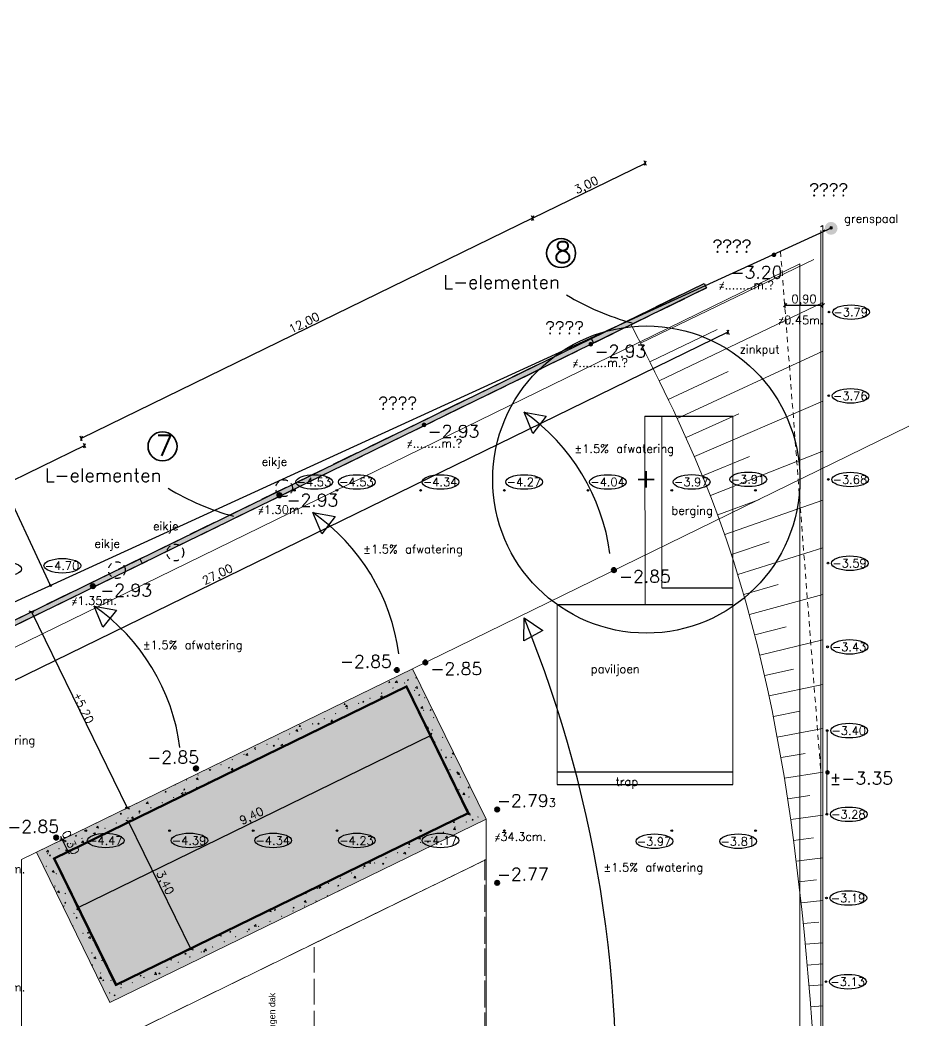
# Model space of a CAD drawing. Header units: millimetres. Extents: x 361 to 21231, y 184 to 1849.
# Drawn here: x 2498.76 to 2519.99, y 519.32 to 543.24 of the extents above; entities that cross this region are included whole.
import ezdxf

# ---------------------------------------------------------------- set-up
doc = ezdxf.new("R2010")
doc.units = ezdxf.units.MM
doc.header["$LTSCALE"] = 0.2
doc.set_wipeout_variables(frame=1)
doc.linetypes.add('[LP] ISO-02 Dashed', pattern=[3.81, 3.048, -0.762])
doc.linetypes.add('HIDDEN2', pattern=[4.7625, 3.175, -1.5875])
for name, color, linetype, lineweight in [('... architectuur', 7, 'Continuous', 5), ('... architectuur - ALGEMEEN', 7, 'Continuous', 5), ('... architectuur ... ALGEMEEN', 7, 'Continuous', 13), ('... interieur - ALGEMEEN', 7, 'Continuous', 5), ('bomen', 7, 'Continuous', 35), ('boomkruinen', 7, 'Continuous', 30), ('helling', 96, 'Continuous', 25), ('L-elementen', 7, 'Continuous', 30), ('L-elementen 4', 10, 'Continuous', 30), ('maten', 1, 'Continuous', 18), ('maten L-elementen', 191, 'Continuous', 18), ('nieuwe hoogtepunten', 154, 'Continuous', 35), ('nummers', 10, 'Continuous', 35), ('talud', 160, 'Continuous', 18)]:
    doc.layers.add(name, color=color, linetype=linetype, lineweight=lineweight)
for name, color, linetype in [('bestaande hoogtepunten', 7, 'Continuous'), ('bestaande hoogtepunten  30-6-2020', 200, 'Continuous'), ('grenspaal', 220, 'Continuous'), ('muziekbox', 54, 'Continuous'), ('ontwerp', 7, 'Continuous'), ('opmeting', 7, 'Continuous'), ('terreingrens', 134, 'HIDDEN2')]:
    doc.layers.add(name, color=color, linetype=linetype)
doc.layers.add('opmeting te verwijderen', color=7, linetype='HIDDEN2', true_color=0xc2b584)
doc.styles.add('Arial', font='arial.ttf')
doc.styles.get("Standard").update_dxf_attribs({"font": 'txt.shx', "height": 0.2})
doc.dimstyles.new('maat aanduiding voor tuin', dxfattribs={"dimscale": 0.2, "dimtxt": 0.2, "dimasz": 0.4, "dimexe": 0.3, "dimexo": 0.3, "dimgap": 0.02, "dimtad": 1, "dimzin": 1, "dimtxsty": 'Standard', "dimblk": 'OBLIQUE', "dimcen": 0.2, "dimadec": 0, "dimazin": 3, "dimtfac": 1, "dimtix": 1, "dimtmove": 0, "dimatfit": 3, "dimldrblk": 'OBLIQUE', "dimfxl": 0.3, "dimfxlon": 1, "dimarcsym": 1})
pattern_1 = [(7.0061, (2504.89354, 477.20813), (0.1757846, 0.414246), [0.027, -0.423]), (67.0061, (2504.89354, 477.20813), (0.44664, 0.054889), [0.027, -0.423]), (127.0061, (2504.92034, 477.21143), (-0.44664, -0.054889), [0.027, -0.423]), (345.0061, (2505.09357, 477.00815), (0.3535155, 0.3535913), [0.05, -0.45]), (45.0061, (2505.09357, 477.00815), (0.4829768, -0.1293578), [0.05, -0.45]), (105.0061, (2505.14186, 476.9952), (-0.4829768, 0.1293578), [0.05, -0.45]), (24.00614, (2506.14346, 477.95827), (0.0313266, 0.2983599), [0.009, -0.291]), (84.00614, (2506.14346, 477.95827), (0.2740506, 0.1220504), [0.009, -0.291]), (144.00614, (2506.15169, 477.96193), (-0.2740506, -0.1220504), [0.009, -0.291])]

# ---------------------------------------------------------------- blocks, each defined once
blk = doc.blocks.new('_Oblique')
at = {"color": 0, "linetype": 'ByBlock', "lineweight": -2}
blk.add_line((-0.5, -0.5), (0.5, 0.5), dxfattribs=at)
blk = doc.blocks.new('*D1686')
at = {"layer": 'Defpoints', "color": 0, "ltscale": 0.2, "transparency": 16777216}
for p in [(2508.576, 526.149), (2508.742, 525.809), (2500.295, 521.684)]:
    blk.add_point(p, dxfattribs=at)
at = {"layer": 'maten', "color": 0, "lineweight": -2, "ltscale": 0.2, "transparency": 16777216}
for p, q in [((2508.602, 526.095), (2508.55, 526.203)), ((2500.129, 522.024), (2508.576, 526.149)), ((2500.155, 521.97), (2500.103, 522.078))]:
    blk.add_line(p, q, dxfattribs=at)
at = {"layer": 'maten', "color": 0, "lineweight": -2, "ltscale": 0.2, "transparency": 16777216, "xscale": 0.08000000000000074, "yscale": 0.08000000000000074, "zscale": 0.08000000000000074}
for p, rotation in [((2508.576, 526.149), 26.02833629543162), ((2500.129, 522.024), 206.0283362954317)]:
    blk.add_blockref('_Oblique', p, dxfattribs=dict(at, rotation=rotation))
at = {"layer": 'maten', "color": 0, "ltscale": 0.2, "transparency": 16777216, "insert": (2504.3, 524.195), "char_height": 0.2, "attachment_point": 5, "rotation": 26.0283}
blk.add_mtext('9,40', dxfattribs=at)
blk = doc.blocks.new('*D1687')
at = {"layer": 'Defpoints', "color": 0, "ltscale": 0.2, "transparency": 16777216}
for p in [(2499.548, 523.213), (2502.836, 521.035), (2501.041, 520.158)]:
    blk.add_point(p, dxfattribs=at)
at = {"layer": 'maten', "color": 0, "lineweight": -2, "ltscale": 0.2, "transparency": 16777216}
for p, q in [((2501.29, 524.064), (2501.398, 524.116)), ((2501.344, 524.09), (2502.836, 521.035)), ((2502.782, 521.009), (2502.89, 521.061))]:
    blk.add_line(p, q, dxfattribs=at)
at = {"layer": 'maten', "color": 0, "lineweight": -2, "ltscale": 0.2, "transparency": 16777216, "xscale": 0.08000000000000074, "yscale": 0.08000000000000074, "zscale": 0.08000000000000074}
for p, rotation in [((2501.344, 524.09), 116.0333808094581), ((2502.836, 521.035), 296.033380809458)]:
    blk.add_blockref('_Oblique', p, dxfattribs=dict(at, rotation=rotation))
at = {"layer": 'maten', "color": 0, "ltscale": 0.2, "transparency": 16777216, "insert": (2502.199, 522.615), "char_height": 0.2, "attachment_point": 5, "rotation": 296.0334}
blk.add_mtext('3,40', dxfattribs=at)
blk = doc.blocks.new('*D1796')
at = {"layer": 'Defpoints', "color": 0, "ltscale": 0.2, "transparency": 16777216}
for p in [(2499.764, 523.652), (2499.417, 523.482), (2499.548, 523.213)]:
    blk.add_point(p, dxfattribs=at)
at = {"layer": 'maten', "color": 0, "lineweight": -2, "ltscale": 0.2, "transparency": 16777216}
for p, q in [((2499.71, 523.626), (2499.818, 523.678)), ((2499.764, 523.652), (2499.729, 523.724)), ((2499.896, 523.382), (2499.764, 523.652)), ((2499.842, 523.356), (2499.95, 523.409)), ((2499.896, 523.382), (2499.931, 523.31))]:
    blk.add_line(p, q, dxfattribs=at)
at = {"layer": 'maten', "color": 0, "lineweight": -2, "ltscale": 0.2, "transparency": 16777216, "xscale": 0.08000000000000074, "yscale": 0.08000000000000074, "zscale": 0.08000000000000074}
for p, rotation in [((2499.764, 523.652), 296.0186034891908), ((2499.896, 523.382), 116.0186034891908)]:
    blk.add_blockref('_Oblique', p, dxfattribs=dict(at, rotation=rotation))
at = {"layer": 'maten', "color": 0, "ltscale": 0.2, "transparency": 16777216, "insert": (2499.939, 523.57), "char_height": 0.2, "attachment_point": 5, "rotation": 296.0186}
blk.add_mtext('0,30', dxfattribs=at)
blk = doc.blocks.new('*D1692')
at = {"layer": 'Defpoints', "color": 0, "ltscale": 0.2, "transparency": 16777216}
for p in [(2499.692, 529.42), (2501.981, 524.733), (2501.318, 524.409)]:
    blk.add_point(p, dxfattribs=at)
at = {"layer": 'maten', "color": 0, "lineweight": -2, "ltscale": 0.2, "transparency": 16777216}
for p, q in [((2499.083, 529.122), (2498.975, 529.07)), ((2499.029, 529.096), (2501.318, 524.409)), ((2501.371, 524.435), (2501.264, 524.383))]:
    blk.add_line(p, q, dxfattribs=at)
at = {"layer": 'maten', "color": 0, "lineweight": -2, "ltscale": 0.2, "transparency": 16777216, "xscale": 0.08000000000000074, "yscale": 0.08000000000000074, "zscale": 0.08000000000000074}
for p, rotation in [((2499.029, 529.096), 116.0273961556125), ((2501.318, 524.409), 296.0273961556124)]:
    blk.add_blockref('_Oblique', p, dxfattribs=dict(at, rotation=rotation))
at = {"layer": 'maten', "color": 0, "ltscale": 0.2, "transparency": 16777216, "insert": (2500.267, 526.798), "char_height": 0.2, "attachment_point": 5, "rotation": 296.0274}
blk.add_mtext('%%P5.20', dxfattribs=at)
blk = doc.blocks.new('*D1835')
at = {"layer": 'Defpoints', "color": 0, "ltscale": 0.2, "transparency": 16777216}
for p in [(2517.037, 536.259), (2517.937, 536.421), (2517.937, 536.259)]:
    blk.add_point(p, dxfattribs=at)
at = {"layer": 'talud', "color": 0, "lineweight": -2, "ltscale": 0.2, "transparency": 16777216}
for p, q in [((2517.037, 536.361), (2517.037, 536.481)), ((2517.937, 536.361), (2517.937, 536.481)), ((2517.037, 536.421), (2517.937, 536.421))]:
    blk.add_line(p, q, dxfattribs=at)
at = {"layer": 'talud', "color": 0, "lineweight": -2, "ltscale": 0.2, "transparency": 16777216, "xscale": 0.08000000000000074, "yscale": 0.08000000000000074, "zscale": 0.08000000000000074, "rotation": 180}
blk.add_blockref('_Oblique', (2517.037, 536.421), dxfattribs=at)
at = {"layer": 'talud', "color": 0, "lineweight": -2, "ltscale": 0.2, "transparency": 16777216, "xscale": 0.08000000000000074, "yscale": 0.08000000000000074, "zscale": 0.08000000000000074}
blk.add_blockref('_Oblique', (2517.937, 536.421), dxfattribs=at)
at = {"layer": 'talud', "color": 0, "ltscale": 0.2, "transparency": 16777216, "insert": (2517.487, 536.542), "char_height": 0.2, "attachment_point": 5}
blk.add_mtext('0,90', dxfattribs=at)
blk = doc.blocks.new('*D1704')
at = {"layer": 'Defpoints', "color": 0, "ltscale": 0.2, "transparency": 16777216}
for p in [(2511.658, 550.262), (2511.804, 549.963), (2484.612, 537.054)]:
    blk.add_point(p, dxfattribs=at)
at = {"layer": 'maten', "color": 0, "lineweight": -2, "ltscale": 0.2, "transparency": 16777216}
for p, q in [((2484.758, 536.756), (2511.804, 549.963)), ((2511.777, 550.017), (2511.83, 549.909)), ((2484.732, 536.81), (2484.784, 536.702))]:
    blk.add_line(p, q, dxfattribs=at)
at = {"layer": 'maten', "color": 0, "lineweight": -2, "ltscale": 0.2, "transparency": 16777216, "xscale": 0.08000000000000074, "yscale": 0.08000000000000074, "zscale": 0.08000000000000074}
for p, rotation in [((2511.804, 549.963), 26.0273961556173), ((2484.758, 536.756), 206.0273961556173)]:
    blk.add_blockref('_Oblique', p, dxfattribs=dict(at, rotation=rotation))
at = {"layer": 'maten', "color": 0, "ltscale": 0.2, "transparency": 16777216, "insert": (2498.228, 543.468), "char_height": 0.2, "attachment_point": 5, "rotation": 26.0274}
blk.add_mtext('30,10', dxfattribs=at)
blk = doc.blocks.new('*D1836')
at = {"layer": 'Defpoints', "color": 0, "ltscale": 0.2, "transparency": 16777216}
for p in [(2515.1, 536.944), (2490.839, 525.097), (2491.407, 523.932)]:
    blk.add_point(p, dxfattribs=at)
at = {"layer": 'maten', "color": 0, "lineweight": -2, "ltscale": 0.2, "transparency": 16777216}
for p, q in [((2515.669, 535.78), (2491.407, 523.932)), ((2515.643, 535.834), (2515.695, 535.726)), ((2491.381, 523.986), (2491.433, 523.879))]:
    blk.add_line(p, q, dxfattribs=at)
at = {"layer": 'maten', "color": 0, "lineweight": -2, "ltscale": 0.2, "transparency": 16777216, "xscale": 0.08000000000000074, "yscale": 0.08000000000000074, "zscale": 0.08000000000000074}
for p, rotation in [((2515.669, 535.78), 26.02739615561496), ((2491.407, 523.932), 206.027396155615)]:
    blk.add_blockref('_Oblique', p, dxfattribs=dict(at, rotation=rotation))
at = {"layer": 'maten', "color": 0, "ltscale": 0.2, "transparency": 16777216, "insert": (2503.485, 529.965), "char_height": 0.2, "attachment_point": 5, "rotation": 26.0274}
blk.add_mtext('27,00', dxfattribs=at)
blk = doc.blocks.new('*D1744')
at = {"layer": 'Defpoints', "color": 0, "ltscale": 0.2, "transparency": 16777216}
for p in [(2517.937, 538.196), (2490.959, 525.022), (2490.959, 525.022), (2491.482, 524.369), (2490.959, 517.967)]:
    blk.add_point(p, dxfattribs=at)
at = {"layer": 'L-elementen', "color": 0, "lineweight": -2, "ltscale": 0.2, "transparency": 16777216}
blk.add_arc((2490.959, 525.022), 0.837, 270.0061, 26.0274, dxfattribs=at)
at = {"layer": 'L-elementen', "color": 0, "lineweight": -2, "ltscale": 0.2, "transparency": 16777216, "xscale": 0.08000000000000074, "yscale": 0.08000000000000074, "zscale": 0.08000000000000074}
for p, rotation in [((2491.711, 525.389), 116.0273961556146), ((2490.959, 524.185), 180.0061414760434)]:
    blk.add_blockref('_Oblique', p, dxfattribs=dict(at, rotation=rotation))
at = {"layer": 'L-elementen', "color": 0, "ltscale": 0.2, "transparency": 16777216, "insert": (2491.58, 524.634), "char_height": 0.2, "attachment_point": 5, "rotation": 58.0168}
blk.add_mtext('116°', dxfattribs=at)
blk = doc.blocks.new('*D1921')
at = {"layer": 'Defpoints', "color": 0, "ltscale": 0.2, "transparency": 16777216}
for p in [(2505.621, 548.727), (2506.158, 547.627), (2494.838, 543.461)]:
    blk.add_point(p, dxfattribs=at)
at = {"layer": 'maten L-elementen', "color": 0, "lineweight": -2, "ltscale": 0.2, "transparency": 16777216}
for p, q in [((2495.375, 542.362), (2506.158, 547.627)), ((2506.131, 547.681), (2506.184, 547.573)), ((2495.348, 542.415), (2495.401, 542.308))]:
    blk.add_line(p, q, dxfattribs=at)
at = {"layer": 'maten L-elementen', "color": 0, "lineweight": -2, "ltscale": 0.2, "transparency": 16777216, "xscale": 0.08000000000000074, "yscale": 0.08000000000000074, "zscale": 0.08000000000000074}
for p, rotation in [((2506.158, 547.627), 26.02739615560983), ((2495.375, 542.362), 206.0273961556099)]:
    blk.add_blockref('_Oblique', p, dxfattribs=dict(at, rotation=rotation))
at = {"layer": 'maten L-elementen', "color": 0, "ltscale": 0.2, "transparency": 16777216, "insert": (2500.713, 545.103), "char_height": 0.2, "attachment_point": 5, "rotation": 26.0274}
blk.add_mtext('12,00', dxfattribs=at)
blk = doc.blocks.new('*D1925')
at = {"layer": 'Defpoints', "color": 0, "ltscale": 0.2, "transparency": 16777216}
for p in [(2501.622, 530.362), (2493.112, 529.556), (2494.433, 526.852)]:
    blk.add_point(p, dxfattribs=at)
at = {"layer": 'maten L-elementen', "color": 0, "lineweight": -2, "ltscale": 0.2, "transparency": 16777216}
for p, q in [((2500.301, 533.067), (2493.112, 529.556)), ((2500.327, 533.013), (2500.275, 533.121)), ((2493.138, 529.502), (2493.086, 529.61))]:
    blk.add_line(p, q, dxfattribs=at)
at = {"layer": 'maten L-elementen', "color": 0, "lineweight": -2, "ltscale": 0.2, "transparency": 16777216, "xscale": 0.08000000000000074, "yscale": 0.08000000000000074, "zscale": 0.08000000000000074}
for p, rotation in [((2500.301, 533.067), 26.0273961556156), ((2493.112, 529.556), 206.0273961556156)]:
    blk.add_blockref('_Oblique', p, dxfattribs=dict(at, rotation=rotation))
at = {"layer": 'maten L-elementen', "color": 0, "ltscale": 0.2, "transparency": 16777216, "insert": (2497.363, 531.767), "char_height": 0.2, "attachment_point": 5, "rotation": 26.0274}
blk.add_mtext('8,00', dxfattribs=at)
blk = doc.blocks.new('*D1924')
at = {"layer": 'Defpoints', "color": 0, "ltscale": 0.2, "transparency": 16777216}
for p in [(2512.405, 535.628), (2500.219, 533.236), (2501.622, 530.362)]:
    blk.add_point(p, dxfattribs=at)
at = {"layer": 'maten L-elementen', "color": 0, "lineweight": -2, "ltscale": 0.2, "transparency": 16777216}
for p, q in [((2511.002, 538.501), (2500.219, 533.236)), ((2511.028, 538.447), (2510.975, 538.555)), ((2500.245, 533.182), (2500.192, 533.29))]:
    blk.add_line(p, q, dxfattribs=at)
at = {"layer": 'maten L-elementen', "color": 0, "lineweight": -2, "ltscale": 0.2, "transparency": 16777216, "xscale": 0.08000000000000074, "yscale": 0.08000000000000074, "zscale": 0.08000000000000074}
for p, rotation in [((2511.002, 538.501), 26.0273961556132), ((2500.219, 533.236), 206.0273961556132)]:
    blk.add_blockref('_Oblique', p, dxfattribs=dict(at, rotation=rotation))
at = {"layer": 'maten L-elementen', "color": 0, "ltscale": 0.2, "transparency": 16777216, "insert": (2505.557, 535.977), "char_height": 0.2, "attachment_point": 5, "rotation": 26.0274}
blk.add_mtext('12,00', dxfattribs=at)
blk = doc.blocks.new('*D1926')
at = {"layer": 'Defpoints', "color": 0, "ltscale": 0.2, "transparency": 16777216}
for p in [(2513.697, 539.818), (2515.1, 536.944), (2512.405, 535.628)]:
    blk.add_point(p, dxfattribs=at)
at = {"layer": 'maten L-elementen', "color": 0, "lineweight": -2, "ltscale": 0.2, "transparency": 16777216}
for p, q in [((2513.724, 539.764), (2513.671, 539.872)), ((2511.002, 538.501), (2513.697, 539.818)), ((2511.028, 538.447), (2510.975, 538.555))]:
    blk.add_line(p, q, dxfattribs=at)
at = {"layer": 'maten L-elementen', "color": 0, "lineweight": -2, "ltscale": 0.2, "transparency": 16777216, "xscale": 0.08000000000000074, "yscale": 0.08000000000000074, "zscale": 0.08000000000000074}
for p, rotation in [((2513.697, 539.818), 26.02739615568878), ((2511.002, 538.501), 206.0273961556888)]:
    blk.add_blockref('_Oblique', p, dxfattribs=dict(at, rotation=rotation))
at = {"layer": 'maten L-elementen', "color": 0, "ltscale": 0.2, "transparency": 16777216, "insert": (2512.296, 539.268), "char_height": 0.2, "attachment_point": 5, "rotation": 26.0274}
blk.add_mtext('3,00', dxfattribs=at)

msp = doc.modelspace()

# ---------------------------------------------------------------- hatches: boundary and pattern name
at = {"layer": '... interieur - ALGEMEEN', "linetype": 'Continuous', "lineweight": 0, "true_color": 0xe6e6e6, "transparency": 33554687}
for points in [[(2508.134, 527.737), (2507.996, 527.336), (2499.548, 523.213), (2499.147, 523.351)], [(2509.889, 524.145), (2509.487, 524.282), (2507.996, 527.336), (2508.134, 527.737)], [(2500.903, 519.757), (2501.041, 520.158), (2509.487, 524.282), (2509.889, 524.145)], [(2499.147, 523.351), (2499.548, 523.213), (2501.041, 520.158), (2500.903, 519.757)]]:
    msp.add_hatch(color=254, dxfattribs=at).paths.add_polyline_path(points)
at = {"layer": '... interieur - ALGEMEEN', "linetype": 'Continuous', "lineweight": 9, "true_color": 0x4c4c4c, "transparency": 33554687}
h = msp.add_hatch(dxfattribs=at)
h.set_pattern_fill('[LA] BETON STEENSLAG', color=59, scale=0.01, angle=0.0061, style=0, pattern_type=2)
h.set_pattern_definition(pattern_1)
h.paths.add_polyline_path([(2508.134, 527.737), (2507.996, 527.336), (2499.548, 523.213), (2499.147, 523.351)])
h = msp.add_hatch(dxfattribs=at)
h.set_pattern_fill('[LA] BETON STEENSLAG', color=59, scale=0.01, angle=0.0061, style=0, pattern_type=2)
h.set_pattern_definition(pattern_1)
h.paths.add_polyline_path([(2509.889, 524.145), (2509.487, 524.282), (2507.996, 527.336), (2508.134, 527.737)])
h = msp.add_hatch(dxfattribs=at)
h.set_pattern_fill('[LA] BETON STEENSLAG', color=59, scale=0.01, angle=0.0061, style=0, pattern_type=2)
h.set_pattern_definition(pattern_1)
h.paths.add_polyline_path([(2500.903, 519.757), (2501.041, 520.158), (2509.487, 524.282), (2509.889, 524.145)])
h = msp.add_hatch(dxfattribs=at)
h.set_pattern_fill('[LA] BETON STEENSLAG', color=59, scale=0.01, angle=0.0061, style=0, pattern_type=2)
h.set_pattern_definition(pattern_1)
h.paths.add_polyline_path([(2499.147, 523.351), (2499.548, 523.213), (2501.041, 520.158), (2500.903, 519.757)])
at = {"layer": 'grenspaal', "ltscale": 0.2}
h = msp.add_hatch(color=256, dxfattribs=at)
h.dxf.hatch_style = 1
edge = h.paths.add_edge_path()
edge.add_arc((2518.134, 538.259), 0.154, 0.0061, 360.0061)
h = msp.add_hatch(color=256, dxfattribs=at)
h.dxf.hatch_style = 1
edge = h.paths.add_edge_path()
edge.add_arc((2518.134, 538.279), 0.02, 0.0061, 360.0061)
at = {"layer": 'L-elementen 4', "ltscale": 0.2}
h = msp.add_hatch(color=256, dxfattribs=at)
h.dxf.hatch_style = 1
h.paths.add_polyline_path([(2490.959, 525.022), (2515.153, 536.836), (2515.1, 536.944), (2490.839, 525.097), (2490.839, 517.967), (2490.959, 517.967)])
at = {"layer": 'nieuwe hoogtepunten', "ltscale": 0.2}
h = msp.add_hatch(color=256, dxfattribs=at)
h.dxf.hatch_style = 1
edge = h.paths.add_edge_path()
edge.add_arc((2516.769, 537.625), 0.055, 0, 360)
h = msp.add_hatch(color=256, dxfattribs=at)
h.dxf.hatch_style = 1
edge = h.paths.add_edge_path()
edge.add_arc((2512.393, 535.49), 0.055, 0, 360)
h = msp.add_hatch(color=256, dxfattribs=at)
h.dxf.hatch_style = 1
edge = h.paths.add_edge_path()
edge.add_arc((2508.409, 533.562), 0.055, 0, 360)
h = msp.add_hatch(color=256, dxfattribs=at)
h.dxf.hatch_style = 1
edge = h.paths.add_edge_path()
edge.add_arc((2504.953, 531.881), 0.055, 0, 360)
h = msp.add_hatch(color=256, dxfattribs=at)
h.dxf.hatch_style = 1
edge = h.paths.add_edge_path()
edge.add_arc((2512.945, 530.093), 0.055, 0, 360)
h = msp.add_hatch(color=256, dxfattribs=at)
h.dxf.hatch_style = 1
edge = h.paths.add_edge_path()
edge.add_arc((2500.498, 529.709), 0.055, 0, 360)
h = msp.add_hatch(color=256, dxfattribs=at)
h.dxf.hatch_style = 1
edge = h.paths.add_edge_path()
edge.add_arc((2508.44, 527.887), 0.055, 0, 360)
h = msp.add_hatch(color=256, dxfattribs=at)
h.dxf.hatch_style = 1
edge = h.paths.add_edge_path()
edge.add_arc((2507.756, 527.706), 0.055, 0, 360)
h = msp.add_hatch(color=256, dxfattribs=at)
h.dxf.hatch_style = 1
edge = h.paths.add_edge_path()
edge.add_arc((2502.957, 525.352), 0.055, 0, 360)
h = msp.add_hatch(color=256, dxfattribs=at)
h.dxf.hatch_style = 1
edge = h.paths.add_edge_path()
edge.add_arc((2502.963, 525.355), 0.055, 0, 360)
h = msp.add_hatch(color=256, dxfattribs=at)
h.dxf.hatch_style = 1
edge = h.paths.add_edge_path()
edge.add_arc((2518.047, 525.259), 0.055, 0, 360)
h = msp.add_hatch(color=256, dxfattribs=at)
h.dxf.hatch_style = 1
edge = h.paths.add_edge_path()
edge.add_arc((2510.156, 524.373), 0.055, 0, 360)
h = msp.add_hatch(color=256, dxfattribs=at)
h.dxf.hatch_style = 1
edge = h.paths.add_edge_path()
edge.add_arc((2499.619, 523.701), 0.055, 0, 360)
h = msp.add_hatch(color=256, dxfattribs=at)
h.dxf.hatch_style = 1
edge = h.paths.add_edge_path()
edge.add_arc((2499.621, 523.703), 0.055, 0, 360)
h = msp.add_hatch(color=256, dxfattribs=at)
h.dxf.hatch_style = 1
edge = h.paths.add_edge_path()
edge.add_arc((2510.156, 522.619), 0.055, 0, 360)

# ---------------------------------------------------------------- linework, layer by layer
at = {"layer": '... architectuur', "color": 1, "linetype": '[LP] ISO-02 Dashed', "lineweight": 9, "true_color": 0xff0000, "transparency": 33554687}
msp.add_line((2509.86, 512.019), (2509.859, 523.175), dxfattribs=at)
at = {"layer": '... architectuur - ALGEMEEN', "color": 7, "linetype": 'Continuous', "lineweight": 9, "transparency": 33554534}
for p, q in [((2491.288, 524.664), (2517.387, 537.409)), ((2517.387, 537.409), (2517.393, 485.899)), ((2513.688, 529.269), (2513.687, 533.769)), ((2514.088, 529.669), (2514.087, 533.768)), ((2515.788, 524.969), (2515.787, 533.769)), ((2511.588, 524.969), (2511.588, 529.269)), ((2508.134, 527.737), (2498.789, 523.174)), ((2509.889, 524.145), (2508.134, 527.737)), ((2509.89, 505.639), (2509.889, 524.145)), ((2498.789, 523.174), (2498.792, 495.778))]:
    msp.add_line(p, q, dxfattribs=at)
at = {"layer": '... architectuur - ALGEMEEN', "color": 7, "linetype": 'Continuous', "lineweight": 9, "transparency": 33554559, "flags": 128}
msp.add_lwpolyline([(2498.789, 523.174), (2498.789, 517.755), (2509.889, 523.175), (2509.889, 524.145), (2500.903, 519.757), (2499.148, 523.349)], close=True, dxfattribs=at)
at = {"layer": '... architectuur - ALGEMEEN', "color": 7, "linetype": '[LP] ISO-02 Dashed', "lineweight": 9, "transparency": 33554687, "flags": 128}
msp.add_lwpolyline([(2499.831, 502.328), (2499.832, 495.508), (2499.792, 495.508), (2499.792, 495.298), (2498.792, 495.297), (2498.789, 517.755), (2509.859, 523.16), (2509.861, 502.48), (2508.851, 502.48), (2508.849, 517.572), (2508.85, 517.572), (2508.849, 517.969), (2499.789, 517.968), (2499.79, 505.625), (2500.64, 505.625), (2500.641, 502.328)], close=True, dxfattribs=at)
at = {"layer": '... architectuur ... ALGEMEEN', "color": 254, "linetype": 'Continuous', "true_color": 0xccecff, "transparency": 33554559}
msp.add_solid([(2509.487, 524.282), (2501.041, 520.158), (2507.996, 527.336), (2499.548, 523.213)], dxfattribs=at)
at = {"layer": 'bestaande hoogtepunten', "ltscale": 0.2}
for centre in [(2518.133, 538.259), (2518.134, 538.259), (2505.312, 531.997), (2506.327, 531.997), (2508.327, 531.997), (2510.327, 531.997), (2512.327, 531.998), (2514.327, 531.998), (2516.327, 531.998), (2500.328, 523.866), (2502.328, 523.867), (2504.328, 523.867), (2506.328, 523.867), (2508.328, 523.867), (2514.328, 523.868), (2516.328, 523.868)]:
    msp.add_circle(centre, 0.02, dxfattribs=at)
at = {"layer": 'bestaande hoogtepunten'}
for centre in [(2516.156, 532.261), (2505.787, 532.198), (2506.802, 532.198), (2508.802, 532.198), (2510.802, 532.198), (2512.802, 532.198), (2514.802, 532.199), (2498.356, 530.122), (2499.768, 530.197), (2500.803, 523.631), (2502.803, 523.632), (2504.803, 523.632), (2506.803, 523.632), (2508.803, 523.632), (2513.914, 523.613), (2515.914, 523.613)]:
    msp.add_ellipse(centre, major_axis=(-0.439, 0), ratio=0.39726, dxfattribs=at)
at = {"layer": 'bestaande hoogtepunten  30-6-2020', "ltscale": 0.2}
for centre in [(2518.085, 536.259), (2518.076, 534.259), (2518.067, 532.259), (2518.058, 530.259), (2518.049, 528.259), (2518.04, 526.259), (2518.031, 524.259), (2518.022, 522.259), (2518.013, 520.259)]:
    msp.add_circle(centre, 0.02, dxfattribs=at)
at = {"layer": 'bestaande hoogtepunten  30-6-2020'}
for centre in [(2518.61, 536.256), (2518.6, 534.256), (2518.591, 532.257), (2518.582, 530.257), (2518.573, 528.257), (2518.564, 526.257), (2518.555, 524.257), (2518.546, 522.257), (2518.537, 520.257)]:
    msp.add_ellipse(centre, major_axis=(-0.439, 0), ratio=0.39726, dxfattribs=at)
at = {"layer": 'bomen', "ltscale": 0.2}
for p, q in [((2513.718, 532.069), (2513.718, 532.453)), ((2513.91, 532.261), (2513.526, 532.261))]:
    msp.add_line(p, q, dxfattribs=at)
at = {"layer": 'boomkruinen', "ltscale": 0.2}
msp.add_circle((2513.72, 532.256), 3.67, dxfattribs=at)
at = {"layer": 'grenspaal', "ltscale": 0.2}
msp.add_circle((2518.134, 538.279), 0.02, dxfattribs=at)
at = {"layer": 'helling', "ltscale": 0.2}
for p, q in [((2510.801, 533.865), (2511.33, 533.769)), ((2511.01, 533.356), (2510.801, 533.865)), ((2511.33, 533.769), (2511.01, 533.356)), ((2505.755, 531.466), (2506.285, 531.37)), ((2505.965, 530.957), (2505.755, 531.466)), ((2506.285, 531.37), (2505.965, 530.957)), ((2500.528, 529.234), (2501.058, 529.138)), ((2500.737, 528.725), (2500.528, 529.234)), ((2501.058, 529.138), (2500.737, 528.725)), ((2510.789, 528.399), (2510.801, 528.949)), ((2510.801, 528.949), (2511.248, 528.649)), ((2511.248, 528.649), (2510.789, 528.399))]:
    msp.add_line(p, q, dxfattribs=at)
for centre, radius, start, end in [((2507.994, 529.852), 4.897, 7.4666, 55.0379), ((2502.949, 527.452), 4.897, 7.4666, 55.0379), ((2483.558, 517.791), 29.439, 354.2698, 22.2735)]:
    msp.add_arc(centre, radius, start, end, dxfattribs=at)
at = {"layer": 'L-elementen', "ltscale": 0.2}
msp.add_line((2515.1, 536.944), (2515.153, 536.836), dxfattribs=at)
at = {"layer": 'L-elementen'}
for p, q in [((2512.405, 535.628), (2512.457, 535.52)), ((2501.622, 530.362), (2501.674, 530.254))]:
    msp.add_line(p, q, dxfattribs=at)
at = {"layer": 'L-elementen 4', "lineweight": 25, "ltscale": 0.2}
for centre in [(2514.976, 541.921), (2505.455, 537.302)]:
    msp.add_arc(centre, 6.133, 238.9558, 254.9076, dxfattribs=at)
at = {"layer": 'muziekbox', "color": 7, "linetype": 'Continuous', "lineweight": 9, "transparency": 33554687}
msp.add_line((2517.887, 538.21), (2517.889, 515.98), dxfattribs=at)
at = {"layer": 'nieuwe hoogtepunten', "ltscale": 0.2}
for centre in [(2504.953, 531.881), (2512.945, 530.093), (2500.498, 529.709), (2508.44, 527.887), (2507.756, 527.706), (2510.156, 524.373), (2510.156, 522.619)]:
    msp.add_circle(centre, 0.055, dxfattribs=at)
at = {"layer": 'nummers', "ltscale": 0.05}
for centre in [(2511.682, 537.667), (2502.161, 533.049)]:
    msp.add_circle(centre, 0.347, dxfattribs=at)
at = {"layer": 'ontwerp', "ltscale": 0.2}
for p, q in [((2513.687, 533.769), (2515.788, 533.769)), ((2514.088, 529.669), (2515.788, 529.669)), ((2511.588, 529.269), (2515.788, 529.269)), ((2511.588, 525.269), (2515.788, 525.269)), ((2511.588, 524.969), (2515.788, 524.969))]:
    msp.add_line(p, q, dxfattribs=at)
for centre in [(2500.328, 523.866), (2502.328, 523.867), (2504.328, 523.867), (2506.328, 523.867), (2508.328, 523.867), (2510.328, 523.867), (2514.328, 523.868), (2516.328, 523.868)]:
    msp.add_circle(centre, 0.02, dxfattribs=at)
at = {"layer": 'opmeting', "ltscale": 0.2}
for p, q in [((2518.152, 538.268), (2490.119, 525.435)), ((2499.486, 529.723), (2495.514, 538.232))]:
    msp.add_line(p, q, dxfattribs=at)
msp.add_circle((2499.486, 529.723), 0.02, dxfattribs=at)
at = {"layer": 'opmeting te verwijderen', "ltscale": 0.2}
for centre in [(2505.064, 532.051), (2502.467, 530.512), (2501.069, 530.093)]:
    msp.add_circle(centre, 0.2, dxfattribs=at)
at = {"layer": 'talud', "linetype": 'HIDDEN2', "ltscale": 0.2}
msp.add_line((2516.926, 537.702), (2517.888, 525.259), dxfattribs=at)
at = {"layer": 'talud', "ltscale": 0.2}
for p, q in [((2513.582, 535.513), (2517.721, 537.517)), ((2514.027, 534.617), (2517.937, 536.488)), ((2513.806, 535.066), (2515.414, 535.842)), ((2514.46, 533.716), (2517.938, 535.32)), ((2514.245, 534.168), (2515.674, 534.841)), ((2514.871, 532.804), (2517.938, 534.132)), ((2514.668, 533.261), (2515.932, 533.828)), ((2508.134, 527.737), (2519.994, 533.529)), ((2515.251, 531.879), (2517.938, 532.938)), ((2515.065, 532.344), (2516.184, 532.808)), ((2515.428, 531.411), (2516.427, 531.783)), ((2515.596, 530.94), (2517.938, 531.762)), ((2515.755, 530.466), (2516.656, 530.764)), ((2515.906, 529.99), (2517.938, 530.622)), ((2516.049, 529.511), (2516.868, 529.75)), ((2516.185, 529.029), (2517.938, 529.511)), ((2516.312, 528.546), (2517.062, 528.739)), ((2516.433, 528.06), (2517.938, 528.424)), ((2516.547, 527.573), (2517.236, 527.729)), ((2516.654, 527.085), (2517.938, 527.356)), ((2516.754, 526.595), (2517.388, 526.72)), ((2516.848, 526.104), (2517.939, 526.305)), ((2518.04, 526.259), (2518.031, 524.259)), ((2516.937, 525.612), (2517.517, 525.711)), ((2517.02, 525.119), (2517.939, 525.265)), ((2517.098, 524.625), (2517.623, 524.703)), ((2517.17, 524.13), (2517.939, 524.236)), ((2517.238, 523.635), (2517.711, 523.695)), ((2517.302, 523.139), (2517.939, 523.214)), ((2517.362, 522.642), (2517.781, 522.689)), ((2517.417, 522.145), (2517.939, 522.199)), ((2517.47, 521.648), (2517.837, 521.683)), ((2517.519, 521.151), (2517.939, 521.187)), ((2517.565, 520.653), (2517.939, 520.683)), ((2517.608, 520.155), (2517.939, 520.18)), ((2517.649, 519.656), (2517.939, 519.677))]:
    msp.add_line(p, q, dxfattribs=at)
msp.add_spline([(2513.358, 535.96), (2515.08, 532.297), (2517.929, 515.513)], degree=3, dxfattribs=at)
at = {"layer": 'terreingrens'}
for p, q in [((2517.885, 538.304), (2517.937, 538.33)), ((2517.937, 538.196), (2517.99, 538.222)), ((2490.839, 525.097), (2515.1, 536.944)), ((2490.959, 525.022), (2515.153, 536.836))]:
    msp.add_line(p, q, dxfattribs=at)
at = {"layer": 'terreingrens', "color": 7, "linetype": 'Continuous', "lineweight": 9}
msp.add_line((2517.94, 516.1), (2517.937, 538.33), dxfattribs=at)

# ---------------------------------------------------------------- texts
at = {"layer": '... interieur - ALGEMEEN', "transparency": 33554687, "insert": (2504.703, 518.654), "char_height": 0.15103, "attachment_point": 1, "rotation": 90.0061, "line_spacing_factor": 0.962448, "style": 'Arial'}
msp.add_mtext('gordingen dak', dxfattribs=at)
at = {"layer": 'bestaande hoogtepunten', "char_height": 0.2, "width": 0.69801, "attachment_point": 1, "rotation": 0.0061}
for s, insert in [('-4.53', (2505.367, 532.296)), ('-4.53', (2506.382, 532.296)), ('-4.34', (2508.382, 532.296)), ('-4.27', (2510.382, 532.297)), ('-4.04', (2512.382, 532.297)), ('-3.97', (2514.382, 532.297)), ('-3.91', (2515.736, 532.359)), ('-4.70', (2499.347, 530.296)), ('-4.47', (2500.383, 523.73)), ('-4.39', (2502.383, 523.73)), ('-4.34', (2504.383, 523.73)), ('-4.23', (2506.383, 523.73)), ('-4.17', (2508.383, 523.731)), ('-3.97', (2513.492, 523.708)), ('-3.81', (2515.492, 523.709))]:
    msp.add_mtext(s, dxfattribs=dict(at, insert=insert))
at = {"layer": 'bestaande hoogtepunten  30-6-2020', "char_height": 0.2, "attachment_point": 1, "rotation": 0.0061}
for s, insert, width in [('-3.79', (2518.189, 536.355), 0.69801), ('-3.76', (2518.18, 534.355), 0.69801), ('-3.68', (2518.171, 532.355), 0.69801), ('-3.59', (2518.162, 530.355), 0.69801), ('-3.43', (2518.153, 528.355), 0.69801), ('-3.40', (2518.144, 526.355), 0.69801), ('-3.28', (2518.135, 524.355), 0.69801), ('-3.19', (2518.126, 522.355), 0.70185), ('-3.13', (2518.117, 520.355), 0.69801)]:
    msp.add_mtext(s, dxfattribs=dict(at, insert=insert, width=width))
at = {"layer": 'grenspaal', "ltscale": 0.2, "insert": (2518.446, 538.592), "char_height": 0.2, "attachment_point": 1, "rotation": 0.0061}
msp.add_mtext_dynamic_manual_height_columns('grenspaal', width=0.08237, gutter_width=1, heights=[0], dxfattribs=at)
at = {"layer": 'helling', "ltscale": 0.2, "char_height": 0.2, "attachment_point": 1, "rotation": 0.0061}
for insert in [(2512, 533.093), (2506.955, 530.693), (2501.689, 528.405), (2496.74, 526.129), (2512.695, 523.09)]:
    msp.add_mtext_dynamic_manual_height_columns('%%P1.5% afwatering', width=4.42713, gutter_width=1, heights=[0], dxfattribs=dict(at, insert=insert))
at = {"layer": 'L-elementen 4', "ltscale": 0.2, "char_height": 0.32, "attachment_point": 1, "rotation": 0.0061}
for insert in [(2508.87, 537.137), (2499.349, 532.519)]:
    msp.add_mtext_dynamic_manual_height_columns('L-elementen', width=4.04317, gutter_width=1.6, heights=[0], dxfattribs=dict(at, insert=insert))
at = {"layer": 'nieuwe hoogtepunten', "ltscale": 0.2, "char_height": 0.3, "attachment_point": 1, "rotation": 0.0061}
for s, insert in [('????', (2517.614, 539.329)), ('????', (2515.303, 537.983)), ('-3.20', (2515.733, 537.358)), ('????', (2511.303, 536.035)), ('????', (2507.317, 534.229)), ('-2.85', (2513.068, 530.093)), ('-2.85', (2506.402, 528.061)), ('-2.85', (2508.563, 527.887)), ('%%P-3.35', (2518.097, 525.27)), ('-2.79{\\H0.66667x;3}', (2510.151, 524.733)), ('-2.77', (2510.151, 522.978))]:
    msp.add_mtext_dynamic_manual_height_columns(s, width=3.39192, gutter_width=1.5, heights=[0], dxfattribs=dict(at, insert=insert))
at = {"layer": 'nieuwe hoogtepunten', "color": 1, "ltscale": 0.2, "char_height": 0.3, "attachment_point": 1, "rotation": 0.0061}
for insert in [(2512.483, 535.474), (2508.496, 533.559), (2505.125, 531.916), (2500.674, 529.761)]:
    msp.add_mtext_dynamic_manual_height_columns('-2.93', width=3.39192, gutter_width=1.5, heights=[0], dxfattribs=dict(at, insert=insert))
at = {"layer": 'nummers', "ltscale": 0.05, "char_height": 0.5, "attachment_point": 1, "rotation": 0.0061}
for s, insert in [('8', (2511.51, 537.937)), ('7', (2501.989, 533.319))]:
    msp.add_mtext_dynamic_manual_height_columns(s, width=1.14354, gutter_width=1.43, heights=[0], dxfattribs=dict(at, insert=insert))
at = {"layer": 'ontwerp', "lineweight": 30, "ltscale": 0.2, "insert": (2515.95, 535.468), "char_height": 0.2, "attachment_point": 1, "rotation": 0.0061}
msp.add_mtext_dynamic_manual_height_columns('zinkput', width=2.95866, gutter_width=1, heights=[0], dxfattribs=at)
at = {"layer": 'ontwerp', "ltscale": 0.2, "char_height": 0.2, "attachment_point": 1}
for s, width, insert in [('berging', 0.13873, (2514.321, 531.617)), ('paviljoen', 0.35619, (2512.394, 527.831)), ('trap', 0.04206, (2512.985, 525.136))]:
    msp.add_mtext_dynamic_manual_height_columns(s, width=width, gutter_width=1, heights=[0], dxfattribs=dict(at, insert=insert))
at = {"layer": 'opmeting te verwijderen', "ltscale": 0.2, "char_height": 0.2, "attachment_point": 1, "rotation": 0.0061}
for insert in [(2504.531, 532.784), (2501.934, 531.245), (2500.536, 530.826)]:
    msp.add_mtext_dynamic_manual_height_columns('eikje', width=0.32256, gutter_width=1, heights=[0], dxfattribs=dict(at, insert=insert))
at = {"layer": 'talud', "ltscale": 0.2, "char_height": 0.2, "attachment_point": 1, "rotation": 0.0061}
for s, insert in [('{\\fISOCPEUR|b0|i0|c0|p34;≠}........m.?', (2515.452, 537.005)), ('{\\fISOCPEUR|b0|i0|c0|p34;≠}0.45m.', (2516.873, 536.166)), ('{\\fISOCPEUR|b0|i0|c0|p34;≠}........m.?', (2511.959, 535.148)), ('{\\fISOCPEUR|b0|i0|c0|p34;≠}........m.?', (2507.999, 533.224)), ('{\\fISOCPEUR|b0|i0|c0|p34;≠}1.30m.', (2504.445, 531.635)), ('{\\fISOCPEUR|b0|i0|c0|p34;≠}1.35m.', (2499.991, 529.463)), ('{\\fISOCPEUR|b0|i0|c0|p34;≠}34.3cm.', (2510.095, 523.823)), ('{\\fISOCPEUR|b0|i0|c0|p34;≠}40cm.', (2497.904, 523.053)), ('{\\fISOCPEUR|b0|i0|c0|p34;≠}40cm.', (2497.904, 520.228))]:
    msp.add_mtext_dynamic_manual_height_columns(s, width=1.26472, gutter_width=1, heights=[0], dxfattribs=dict(at, insert=insert))

# ---------------------------------------------------------------- dimensions: what is measured, and where the dimension line sits
at = {"layer": 'maten', "ltscale": 0.2}
dim = msp.add_aligned_dim(p1=(2484.612, 537.054), p2=(2511.658, 550.262), distance=-0.332, dimstyle='maat aanduiding voor tuin', dxfattribs=at)
dim.commit()
dim.dimension.update_dxf_attribs({"geometry": '*D1704', "text_midpoint": (2498.228, 543.468)})
at = {"layer": 'maten L-elementen', "ltscale": 0.2}
for p1, p2, distance, picture, middle in [((2494.838, 543.461), (2505.621, 548.727), -1.224, '*D1921', (2500.713, 545.103)), ((2512.405, 535.628), (2515.1, 536.944), 3.198, '*D1926', (2512.296, 539.268)), ((2512.405, 535.628), (2501.622, 530.362), -3.198, '*D1924', (2505.557, 535.977))]:
    dim = msp.add_aligned_dim(p1=p1, p2=p2, distance=distance, dimstyle='maat aanduiding voor tuin', dxfattribs=at)
    dim.commit()
    dim.dimension.update_dxf_attribs({"geometry": picture, "text_midpoint": middle})
at = {"layer": 'talud', "ltscale": 0.2}
dim = msp.add_linear_dim(base=(2517.937, 536.421), p1=(2517.037, 536.259), p2=(2517.937, 536.259), dimstyle='maat aanduiding voor tuin', dxfattribs=at)
dim.commit()
dim.dimension.update_dxf_attribs({"geometry": '*D1835', "text_midpoint": (2517.487, 536.542)})

# ---------------------------------------------------------------- next in the draw order: wipeouts: each hides what was drawn before it
at = {"color": 255, "linetype": 'Continuous', "lineweight": 9, "transparency": 33554687}
msp.add_wipeout([(2499.548, 523.213), (2507.996, 527.336), (2509.487, 524.282), (2501.041, 520.158), (2499.548, 523.213), (2499.575, 523.204), (2501.051, 520.183), (2509.463, 524.288), (2507.986, 527.309), (2499.575, 523.204)], dxfattribs=at).dxf.layer = '... architectuur ... ALGEMEEN'

# ---------------------------------------------------------------- next in the draw order: linework, layer by layer
at = {"layer": '... architectuur', "color": 1, "linetype": '[LP] ISO-02 Dashed', "lineweight": 9, "true_color": 0xff0000, "transparency": 33554687}
for p, q in [((2498.789, 517.755), (2509.889, 523.175)), ((2505.782, 512.093), (2505.782, 521.169))]:
    msp.add_line(p, q, dxfattribs=at)
at = {"layer": '... architectuur ... ALGEMEEN', "color": 7, "linetype": 'Continuous', "lineweight": 9, "transparency": 33554687, "flags": 128}
msp.add_lwpolyline([(2499.548, 523.213), (2507.996, 527.336), (2509.487, 524.282), (2501.041, 520.158), (2499.548, 523.213), (2499.575, 523.204), (2501.051, 520.183), (2509.463, 524.288), (2507.986, 527.309), (2499.575, 523.204)], close=True, dxfattribs=at)
at = {"layer": '... architectuur ... ALGEMEEN', "color": 150, "lineweight": 50, "true_color": 0x009dff, "flags": 128}
msp.add_lwpolyline([(2499.575, 523.204), (2507.986, 527.309), (2509.463, 524.288), (2501.051, 520.183)], close=True, dxfattribs=at)
at = {"layer": '... interieur - ALGEMEEN', "color": 7, "linetype": 'Continuous', "lineweight": 5, "transparency": 33554687}
for p, q in [((2508.134, 527.737), (2499.147, 523.351)), ((2509.889, 524.145), (2508.134, 527.737)), ((2507.996, 527.336), (2499.548, 523.213)), ((2509.487, 524.282), (2507.996, 527.336)), ((2501.041, 520.158), (2509.487, 524.282)), ((2500.903, 519.757), (2509.889, 524.145)), ((2499.147, 523.351), (2500.903, 519.757)), ((2499.548, 523.213), (2501.041, 520.158))]:
    msp.add_line(p, q, dxfattribs=at)
at = {"layer": 'helling', "ltscale": 0.2}
msp.add_arc((2497.722, 525.221), 4.897, 7.4666, 55.0379, dxfattribs=at)
at = {"layer": 'L-elementen'}
for p, q in [((2490.839, 525.097), (2515.1, 536.944)), ((2515.153, 536.836), (2490.959, 525.022))]:
    msp.add_line(p, q, dxfattribs=at)
at = {"layer": 'L-elementen', "ltscale": 0.2}
msp.add_line((2490.839, 525.097), (2515.1, 536.944), dxfattribs=at)
at = {"layer": 'nieuwe hoogtepunten', "ltscale": 0.2}
for centre in [(2502.957, 525.352), (2502.963, 525.355), (2499.619, 523.701), (2499.621, 523.703)]:
    msp.add_circle(centre, 0.055, dxfattribs=at)

# ---------------------------------------------------------------- next in the draw order: texts
at = {"layer": 'nieuwe hoogtepunten', "ltscale": 0.2, "char_height": 0.3, "attachment_point": 1, "rotation": 0.0061}
for insert in [(2501.797, 525.771), (2498.452, 524.117)]:
    msp.add_mtext_dynamic_manual_height_columns('-2.85', width=3.39192, gutter_width=1.5, heights=[0], dxfattribs=dict(at, insert=insert))

# ---------------------------------------------------------------- next in the draw order: dimensions: what is measured, and where the dimension line sits
at = {"layer": 'L-elementen', "ltscale": 0.2}
dim = msp.add_angular_dim_2l(base=(2491.482, 524.369), line1=((2517.937, 538.196), (2490.959, 525.022)), line2=((2490.959, 525.022), (2490.959, 517.967)), dimstyle='maat aanduiding voor tuin', dxfattribs=at)
dim.commit()
dim.dimension.update_dxf_attribs({"geometry": '*D1744', "text_midpoint": (2491.58, 524.634)})
at = {"layer": 'maten', "ltscale": 0.2}
for p1, p2, distance, picture, middle in [((2515.1, 536.944), (2490.839, 525.097), 1.296, '*D1836', (2503.485, 529.965)), ((2500.295, 521.684), (2508.742, 525.809), 0.378, '*D1686', (2504.3, 524.195)), ((2499.548, 523.213), (2501.041, 520.158), 1.999, '*D1687', (2502.199, 522.615)), ((2499.548, 523.213), (2499.417, 523.482), -0.387, '*D1796', (2499.939, 523.57))]:
    dim = msp.add_aligned_dim(p1=p1, p2=p2, distance=distance, dimstyle='maat aanduiding voor tuin', dxfattribs=at)
    dim.commit()
    dim.dimension.update_dxf_attribs({"geometry": picture, "text_midpoint": middle})
dim = msp.add_aligned_dim(p1=(2499.692, 529.42), p2=(2501.981, 524.733), distance=-0.739, text='%%P5.20', dimstyle='maat aanduiding voor tuin', dxfattribs=at)
dim.commit()
dim.dimension.update_dxf_attribs({"geometry": '*D1692', "text_midpoint": (2500.267, 526.798)})
at = {"layer": 'maten L-elementen', "ltscale": 0.2}
dim = msp.add_linear_dim(base=(2493.112, 529.556), p1=(2501.622, 530.362), p2=(2494.433, 526.852), angle=206.0274, dimstyle='maat aanduiding voor tuin', dxfattribs=at)
dim.commit()
dim.dimension.update_dxf_attribs({"geometry": '*D1925', "text_midpoint": (2497.416, 531.658), "dimtype": 161})

doc.saveas('drawing.dxf')
